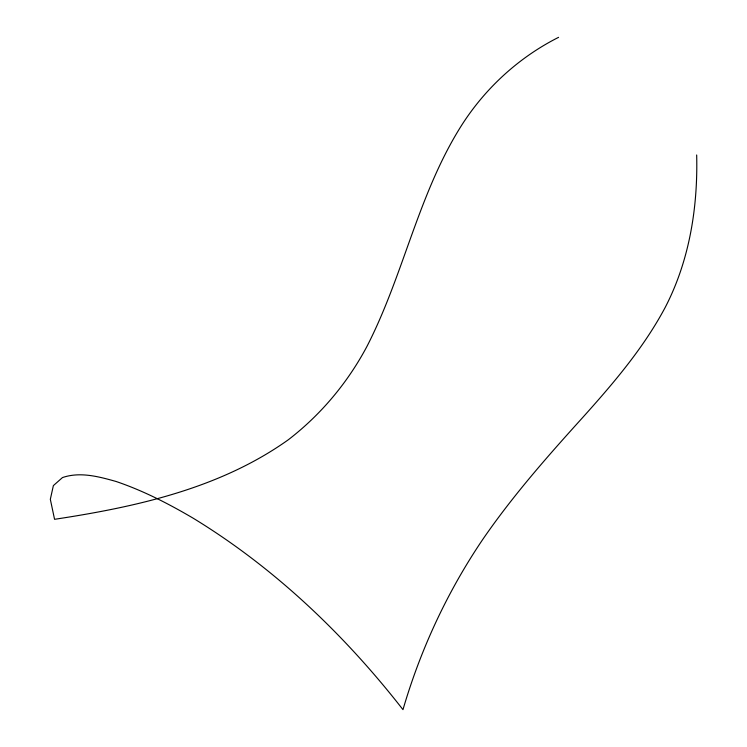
<?xml version="1.0" encoding="UTF-8"?>
<svg xmlns="http://www.w3.org/2000/svg" width="747" height="747" viewBox="0 0 747 747"><rect width="100%" height="100%" fill="white"/><g stroke="black" fill="none" stroke-linecap="round" stroke-linejoin="round"><path stroke-width="1.12" d="M696.671 154.974C697.959 207.33 689.509 260.488 665.241 307.344C643.578 348.037 613.464 383.23 582.837 417.358C547.644 456.221 512.89 495.663 483.113 538.904C447.621 591.204 420.692 649.003 402.978 709.65C344.488 634.633 274.494 567.804 193.071 518.138C168.514 503.702 143.06 490.62 116.028 481.46C98.725 476.614 80.144 471.525 62.477 477.566L53.373 485.606L50.329 499.304L54.559 519.314C136.178 506.914 219.982 488.463 288.379 439.722C320.967 414.622 347.607 382.763 366.917 346.477C403.576 275.204 418.171 194.267 461.17 126.019A223.082 198.665 -49.8 0 1 558.579 37.341"/></g></svg>
